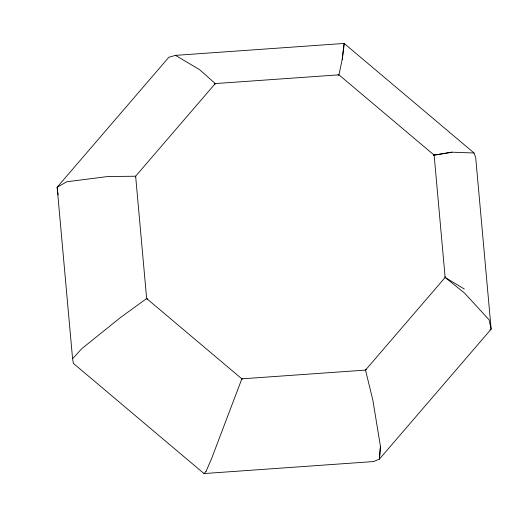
<?xml version="1.0" encoding="UTF-8"?>
<svg xmlns="http://www.w3.org/2000/svg" width="517" height="517" viewBox="0 0 517 517"><rect width="100%" height="100%" fill="white"/><g stroke="black" fill="none" stroke-linecap="round" stroke-linejoin="round"><path stroke-width="0.78" d="M135.719 177.06L135.648 176.226L107.743 176.53L66.855 181.771L57.135 187.225L72.58 358.727L73.401 363.406L204.002 473.559L373.617 461.558L379.459 459.064L491.15 329.135L475.705 157.627L474.063 152.993L344.18 43.441L175.522 55.364L168.826 57.284L57.135 187.225L57.665 191.057M380.434 446.216L379.472 459.057L380.422 446.229L372.841 400.087L365.513 370.088L445.156 277.448L464.693 293.236L489.082 319.823L491.15 329.135L489.845 329.969M342.189 59.584L344.18 43.441L342.196 59.597L338.932 74.816L434.144 155.132L445.137 277.435L464.298 289.022M445.059 276.595L445.137 277.435M241.853 378.819L242.699 378.761L241.853 378.832L211.763 458.152L206.083 471.323M146.647 298.522L120.448 317.561L81.88 348.594L72.58 358.727M365.513 370.101L366.062 369.435M214.717 84.226L215.279 83.554L199.594 69.672L175.502 55.371M135.622 176.219L215.285 83.567L214.788 84.129M365.991 369.539L365.493 370.094L241.853 378.832L146.641 298.529L135.648 176.226M204.002 473.559L206.076 471.317M474.057 152.993L451.987 152.185L434.151 155.132L433.569 154.641L433.963 155.19L433.466 154.564M451.987 152.185L434.144 155.119L433.569 154.641M338.086 74.894L338.868 74.823M215.272 83.573L338.932 74.836L338.163 74.875M147.216 299.026L146.634 298.548L147.319 299.097M57.891 192.576L58.188 194.877"/></g></svg>
